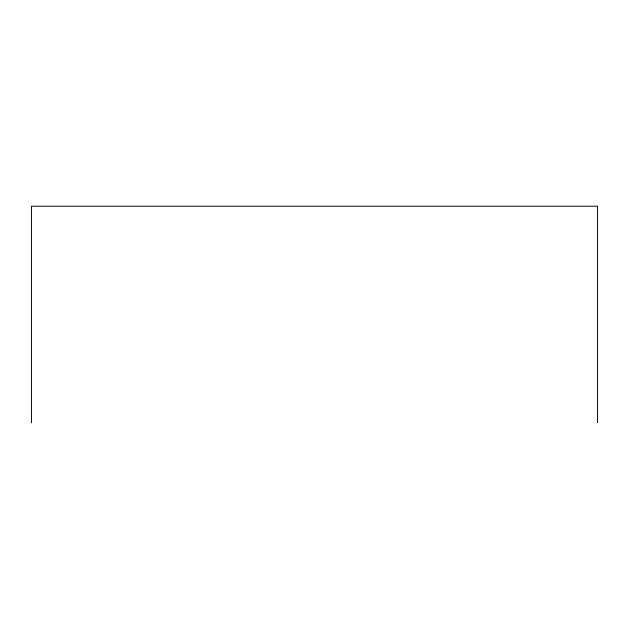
<?xml version="1.0" encoding="UTF-8"?>
<svg xmlns="http://www.w3.org/2000/svg" width="629" height="629" viewBox="0 0 629 629"><rect width="100%" height="100%" fill="white"/><g stroke="black" fill="none" stroke-linecap="round" stroke-linejoin="round"><path stroke-width="0.94" d="M597.55 422.798L597.55 206.202L31.45 206.202L31.45 422.798"/></g></svg>
